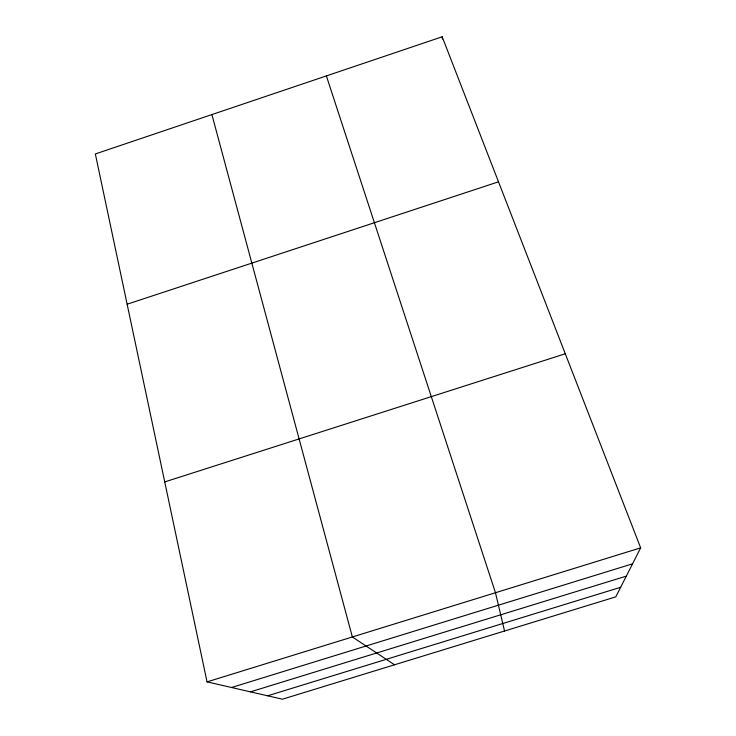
<?xml version="1.0" encoding="UTF-8"?>
<svg xmlns="http://www.w3.org/2000/svg" width="736" height="736" viewBox="0 0 736 736"><rect width="100%" height="100%" fill="white"/><g stroke="black" fill="none" stroke-linecap="round" stroke-linejoin="round"><path stroke-width="1.1" d="M640.66 547.86L615.784 596.859L282.44 699.2L207.046 681.876L95.34 153.953L442.18 36.8L640.66 547.86L207.046 681.876M127.135 304.216L498.502 181.829M164.735 481.914L565.285 353.777M231.518 687.498L632.555 563.822M250.452 691.849L626.308 576.132M267.637 695.796L620.65 587.282M394.533 664.783L352.36 636.962L211.904 114.577M326.37 75.918L495.475 592.738L504.546 631.01M442.18 36.8L442.465 39.045"/></g></svg>
